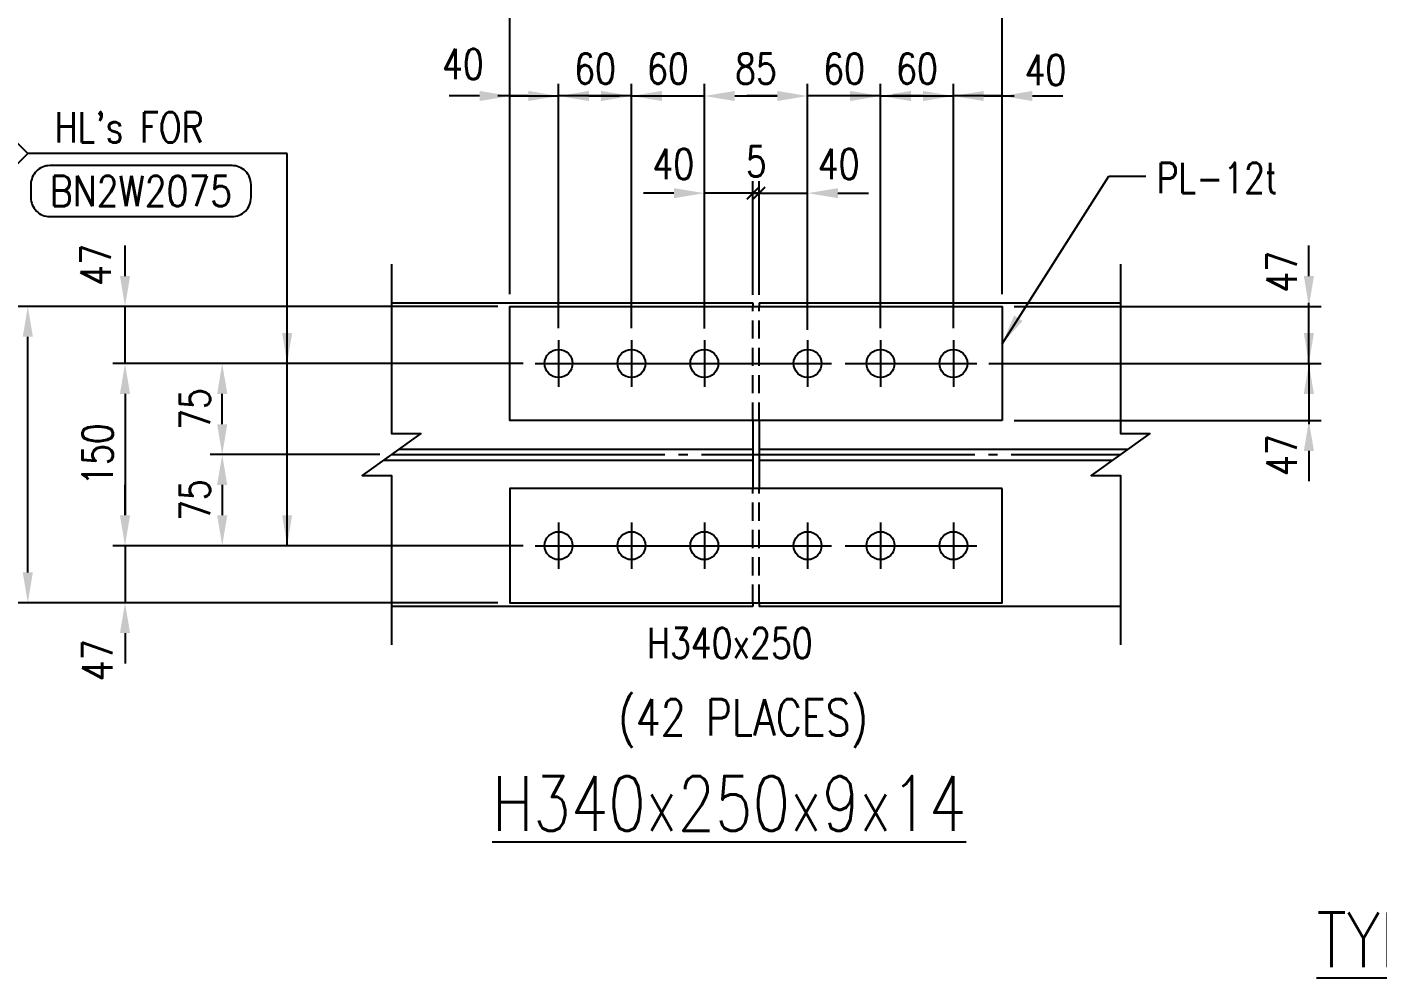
# Model space of a CAD drawing. Header units: millimetres. Extents: x 0 to 232280, y -26939 to 23794.
# Drawn here: x 75805 to 80253, y -13619 to -10487 of the extents above; entities that cross this region are included whole.
import ezdxf
from ezdxf.enums import TextEntityAlignment as Align

# ---------------------------------------------------------------- set-up
doc = ezdxf.new("R2010")
doc.units = ezdxf.units.MM
doc.header["$LTSCALE"] = 30
doc.linetypes.add('JNK-CENTER', pattern=[34, 30, -1.5, 1, -1.5])
doc.linetypes.add('JNK-HIDDEN', pattern=[3, 2, -1])
for name, color, linetype in [('CEN-R', 1, 'JNK-CENTER'), ('CON-G', 3, 'Continuous'), ('CON-W', 7, 'Continuous'), ('CON-Y', 2, 'Continuous'), ('Dim-W', 7, 'Continuous'), ('HID-Y', 2, 'JNK-HIDDEN'), ('STL-OBJT', 7, 'Continuous'), ('TXT-C', 4, 'Continuous'), ('TXTN-G', 3, 'Continuous')]:
    doc.layers.add(name, color=color, linetype=linetype)
doc.styles.add('SIMPLEX', font='simplex.shx', dxfattribs={"width": 0.8})
doc.dimstyles.new('DIM40', dxfattribs={"dimscale": 40, "dimtxt": 2.5, "dimasz": 2.5, "dimexe": 1, "dimexo": 1, "dimgap": 1, "dimtad": 1, "dimdec": 0, "dimdsep": 46, "dimtxsty": 'SIMPLEX', "dimcen": 0, "dimclrd": 7, "dimclre": 7, "dimclrt": 2, "dimadec": 1, "dimazin": 2, "dimtfac": 1, "dimtdec": 0, "dimtix": 1, "dimtmove": 2, "dimatfit": 2, "dimfxl": 1, "dimtolj": 1, "dimtzin": 0, "dimarcsym": 1})
doc.dimstyles.new('DIM40x4', dxfattribs={"dimscale": 40, "dimtxt": 2.5, "dimasz": 2.5, "dimexe": 1, "dimexo": 1, "dimgap": 1, "dimtad": 1, "dimdec": 1, "dimlfac": 0.25, "dimdsep": 46, "dimtxsty": 'SIMPLEX', "dimcen": 2.5, "dimclrd": 7, "dimclre": 7, "dimclrt": 2, "dimadec": 1, "dimazin": 2, "dimtfac": 1, "dimtdec": 1, "dimtmove": 2, "dimatfit": 3, "dimfxl": 1, "dimtfill": 1, "dimtolj": 1, "dimtzin": 0, "dimarcsym": 1})

# ---------------------------------------------------------------- blocks, each defined once
blk = doc.blocks.new('*D3002')
at = {"layer": 'DEFPOINTS', "color": 0, "transparency": 16777216}
for p in [(77555.2, -10714.2), (77395.2, -11407), (77555.2, -11458.3)]:
    blk.add_point(p, dxfattribs=at)
at = {"layer": 'Dim-W', "color": 7, "lineweight": -2, "transparency": 16777216}
for p, q in [((77395.2, -11367), (77395.2, -10674.2)), ((77555.2, -11418.3), (77555.2, -10674.2)), ((77295.2, -10714.2), (77195.2, -10714.2)), ((77395.2, -10714.2), (77555.2, -10714.2)), ((77655.2, -10714.2), (77755.2, -10714.2))]:
    blk.add_line(p, q, dxfattribs=at)
at = {"layer": 'Dim-W', "color": 7, "transparency": 16777216}
for points in [[(77295.2, -10697.5), (77295.2, -10730.8), (77395.2, -10714.2)], [(77655.2, -10697.5), (77655.2, -10730.8), (77555.2, -10714.2)]]:
    blk.add_solid(points, dxfattribs=at)
at = {"layer": 'Dim-W', "color": 2, "transparency": 16777216, "insert": (77240.2, -10609.1), "char_height": 100, "attachment_point": 5, "style": 'SIMPLEX', "bg_fill": 3, "box_fill_scale": 1.1, "bg_fill_color": 256, "bg_fill_true_color": 13158600, "bg_fill_transparency": 0}
blk.add_mtext('\\A1;40', dxfattribs=at)
blk = doc.blocks.new('*D3003')
at = {"layer": 'DEFPOINTS', "color": 0, "transparency": 16777216}
for p in [(77555.2, -10714.2), (77555.2, -11518.3), (77795.2, -11518.3)]:
    blk.add_point(p, dxfattribs=at)
at = {"layer": 'Dim-W', "color": 7, "lineweight": -2, "transparency": 16777216}
for p, q in [((77555.2, -11478.3), (77555.2, -10674.2)), ((77795.2, -11478.3), (77795.2, -10674.2)), ((77455.2, -10714.2), (77355.2, -10714.2)), ((77795.2, -10714.2), (77555.2, -10714.2)), ((77895.2, -10714.2), (77995.2, -10714.2))]:
    blk.add_line(p, q, dxfattribs=at)
at = {"layer": 'Dim-W', "color": 7, "transparency": 16777216}
for points in [[(77455.2, -10697.5), (77455.2, -10730.8), (77555.2, -10714.2)], [(77895.2, -10697.5), (77895.2, -10730.8), (77795.2, -10714.2)]]:
    blk.add_solid(points, dxfattribs=at)
at = {"layer": 'Dim-W', "color": 2, "transparency": 16777216, "insert": (77675.2, -10624.2), "char_height": 100, "attachment_point": 5, "style": 'SIMPLEX', "bg_fill": 3, "box_fill_scale": 1.1, "bg_fill_color": 256, "bg_fill_true_color": 13158600, "bg_fill_transparency": 0}
blk.add_mtext('\\A1;60', dxfattribs=at)
blk = doc.blocks.new('*D3004')
at = {"layer": 'DEFPOINTS', "color": 0, "transparency": 16777216}
for p in [(78035.2, -10714.2), (77795.2, -11518.3), (78035.2, -11518.3)]:
    blk.add_point(p, dxfattribs=at)
at = {"layer": 'Dim-W', "color": 7, "lineweight": -2, "transparency": 16777216}
for p, q in [((77795.2, -11478.3), (77795.2, -10674.2)), ((78035.2, -11478.3), (78035.2, -10674.2)), ((77695.2, -10714.2), (77595.2, -10714.2)), ((77795.2, -10714.2), (78035.2, -10714.2)), ((78135.2, -10714.2), (78235.2, -10714.2))]:
    blk.add_line(p, q, dxfattribs=at)
at = {"layer": 'Dim-W', "color": 7, "transparency": 16777216}
for points in [[(77695.2, -10697.5), (77695.2, -10730.8), (77795.2, -10714.2)], [(78135.2, -10697.5), (78135.2, -10730.8), (78035.2, -10714.2)]]:
    blk.add_solid(points, dxfattribs=at)
at = {"layer": 'Dim-W', "color": 2, "transparency": 16777216, "insert": (77915.2, -10624.2), "char_height": 100, "attachment_point": 5, "style": 'SIMPLEX', "bg_fill": 3, "box_fill_scale": 1.1, "bg_fill_color": 256, "bg_fill_true_color": 13158600, "bg_fill_transparency": 0}
blk.add_mtext('\\A1;60', dxfattribs=at)
blk = doc.blocks.new('*D3005')
at = {"layer": 'DEFPOINTS', "color": 0, "transparency": 16777216}
for p in [(78855.2, -10714.2), (79015.2, -11407), (78855.2, -11518.3)]:
    blk.add_point(p, dxfattribs=at)
at = {"layer": 'Dim-W', "color": 7, "lineweight": -2, "transparency": 16777216}
for p, q in [((78855.2, -11478.3), (78855.2, -10674.2)), ((79015.2, -11367), (79015.2, -10674.2)), ((78755.2, -10714.2), (78655.2, -10714.2)), ((79015.2, -10714.2), (78855.2, -10714.2)), ((79115.2, -10714.2), (79215.2, -10714.2))]:
    blk.add_line(p, q, dxfattribs=at)
at = {"layer": 'Dim-W', "color": 7, "transparency": 16777216}
blk.add_solid([(78755.2, -10697.5), (78755.2, -10730.8), (78855.2, -10714.2)], dxfattribs=at)
at = {"layer": 'Dim-W', "color": 2, "transparency": 16777216, "insert": (79158.2, -10628.5), "char_height": 100, "attachment_point": 5, "style": 'SIMPLEX', "bg_fill": 3, "box_fill_scale": 1.1, "bg_fill_color": 256, "bg_fill_true_color": 13158600, "bg_fill_transparency": 0}
blk.add_mtext('\\A1;40', dxfattribs=at)
at = {"layer": 'Dim-W', "color": 7, "transparency": 16777216}
blk.add_solid([(79115.2, -10697.5), (79115.2, -10730.8), (79015.2, -10714.2)], dxfattribs=at)
blk = doc.blocks.new('*D3006')
at = {"layer": 'DEFPOINTS', "color": 0, "transparency": 16777216}
for p in [(78375.2, -10714.2), (78035.2, -11518.3), (78375.2, -11518.3)]:
    blk.add_point(p, dxfattribs=at)
at = {"layer": 'Dim-W', "color": 7, "lineweight": -2, "transparency": 16777216}
for p, q in [((78035.2, -11478.3), (78035.2, -10674.2)), ((78375.2, -11478.3), (78375.2, -10674.2)), ((78135.2, -10714.2), (78275.2, -10714.2))]:
    blk.add_line(p, q, dxfattribs=at)
at = {"layer": 'Dim-W', "color": 7, "transparency": 16777216}
for points in [[(78135.2, -10697.5), (78135.2, -10730.8), (78035.2, -10714.2)], [(78275.2, -10697.5), (78275.2, -10730.8), (78375.2, -10714.2)]]:
    blk.add_solid(points, dxfattribs=at)
at = {"layer": 'Dim-W', "color": 2, "transparency": 16777216, "insert": (78205.2, -10624.2), "char_height": 100, "attachment_point": 5, "style": 'SIMPLEX', "bg_fill": 3, "box_fill_scale": 1.1, "bg_fill_color": 256, "bg_fill_true_color": 13158600, "bg_fill_transparency": 0}
blk.add_mtext('\\A1;85', dxfattribs=at)
blk = doc.blocks.new('*D3007')
at = {"layer": 'DEFPOINTS', "color": 0, "transparency": 16777216}
for p in [(79015.2, -10394.2), (77395.2, -11407), (79015.2, -11407)]:
    blk.add_point(p, dxfattribs=at)
at = {"layer": 'Dim-W', "color": 7, "lineweight": -2, "transparency": 16777216}
for p, q in [((77395.2, -11367), (77395.2, -10354.2)), ((79015.2, -11367), (79015.2, -10354.2)), ((77495.2, -10394.2), (78915.2, -10394.2))]:
    blk.add_line(p, q, dxfattribs=at)
at = {"layer": 'Dim-W', "color": 7, "transparency": 16777216}
for points in [[(77495.2, -10377.5), (77495.2, -10410.8), (77395.2, -10394.2)], [(78915.2, -10377.5), (78915.2, -10410.8), (79015.2, -10394.2)]]:
    blk.add_solid(points, dxfattribs=at)
at = {"layer": 'Dim-W', "color": 2, "transparency": 16777216, "insert": (78205.2, -10304.2), "char_height": 100, "attachment_point": 5, "style": 'SIMPLEX', "bg_fill": 3, "box_fill_scale": 1.1, "bg_fill_color": 256, "bg_fill_true_color": 13158600, "bg_fill_transparency": 0}
blk.add_mtext('\\A1;405', dxfattribs=at)
blk = doc.blocks.new('*D3008')
at = {"layer": 'DEFPOINTS', "color": 0, "transparency": 16777216}
for p in [(78855.2, -10714.2), (78615.2, -11518.3), (78855.2, -11518.3)]:
    blk.add_point(p, dxfattribs=at)
at = {"layer": 'Dim-W', "color": 7, "lineweight": -2, "transparency": 16777216}
for p, q in [((78615.2, -11478.3), (78615.2, -10674.2)), ((78855.2, -11478.3), (78855.2, -10674.2)), ((78515.2, -10714.2), (78415.2, -10714.2)), ((78615.2, -10714.2), (78855.2, -10714.2)), ((78955.2, -10714.2), (79055.2, -10714.2))]:
    blk.add_line(p, q, dxfattribs=at)
at = {"layer": 'Dim-W', "color": 7, "transparency": 16777216}
for points in [[(78515.2, -10697.5), (78515.2, -10730.8), (78615.2, -10714.2)], [(78955.2, -10697.5), (78955.2, -10730.8), (78855.2, -10714.2)]]:
    blk.add_solid(points, dxfattribs=at)
at = {"layer": 'Dim-W', "color": 2, "transparency": 16777216, "insert": (78735.2, -10624.2), "char_height": 100, "attachment_point": 5, "style": 'SIMPLEX', "bg_fill": 3, "box_fill_scale": 1.1, "bg_fill_color": 256, "bg_fill_true_color": 13158600, "bg_fill_transparency": 0}
blk.add_mtext('\\A1;60', dxfattribs=at)
blk = doc.blocks.new('*D3009')
at = {"layer": 'DEFPOINTS', "color": 0, "transparency": 16777216}
for p in [(78375.2, -10714.2), (78375.2, -11518.3), (78615.2, -11518.3)]:
    blk.add_point(p, dxfattribs=at)
at = {"layer": 'Dim-W', "color": 7, "lineweight": -2, "transparency": 16777216}
for p, q in [((78375.2, -11478.3), (78375.2, -10674.2)), ((78615.2, -11478.3), (78615.2, -10674.2)), ((78275.2, -10714.2), (78175.2, -10714.2)), ((78615.2, -10714.2), (78375.2, -10714.2)), ((78715.2, -10714.2), (78815.2, -10714.2))]:
    blk.add_line(p, q, dxfattribs=at)
at = {"layer": 'Dim-W', "color": 7, "transparency": 16777216}
for points in [[(78275.2, -10697.5), (78275.2, -10730.8), (78375.2, -10714.2)], [(78715.2, -10697.5), (78715.2, -10730.8), (78615.2, -10714.2)]]:
    blk.add_solid(points, dxfattribs=at)
at = {"layer": 'Dim-W', "color": 2, "transparency": 16777216, "insert": (78495.2, -10624.2), "char_height": 100, "attachment_point": 5, "style": 'SIMPLEX', "bg_fill": 3, "box_fill_scale": 1.1, "bg_fill_color": 256, "bg_fill_true_color": 13158600, "bg_fill_transparency": 0}
blk.add_mtext('\\A1;60', dxfattribs=at)
blk = doc.blocks.new('*D3010')
at = {"layer": 'DEFPOINTS', "color": 0, "transparency": 16777216}
for p in [(76127.8, -11407), (77395.2, -11407), (77478.5, -11595)]:
    blk.add_point(p, dxfattribs=at)
at = {"layer": 'Dim-W', "color": 7, "lineweight": -2, "transparency": 16777216}
for p, q in [((76127.8, -11307), (76127.8, -11207)), ((77355.2, -11407), (76087.8, -11407)), ((76127.8, -11595), (76127.8, -11407)), ((77438.5, -11595), (76087.8, -11595)), ((76127.8, -11695), (76127.8, -11795))]:
    blk.add_line(p, q, dxfattribs=at)
at = {"layer": 'Dim-W', "color": 7, "transparency": 16777216}
blk.add_solid([(76111.1, -11695), (76144.5, -11695), (76127.8, -11595)], dxfattribs=at)
at = {"layer": 'Dim-W', "color": 2, "transparency": 16777216, "insert": (76031.6, -11270.5), "char_height": 100, "attachment_point": 5, "rotation": 90, "style": 'SIMPLEX', "bg_fill": 3, "box_fill_scale": 1.1, "bg_fill_color": 256, "bg_fill_true_color": 13158600, "bg_fill_transparency": 0}
blk.add_mtext('\\A1;47', dxfattribs=at)
at = {"layer": 'Dim-W', "color": 7, "transparency": 16777216}
blk.add_solid([(76111.1, -11307), (76144.5, -11307), (76127.8, -11407)], dxfattribs=at)
blk = doc.blocks.new('*D3011')
at = {"layer": 'DEFPOINTS', "color": 0, "transparency": 16777216}
for p in [(77478.5, -11595), (76127.8, -12195), (77478.5, -12195)]:
    blk.add_point(p, dxfattribs=at)
at = {"layer": 'Dim-W', "color": 7, "lineweight": -2, "transparency": 16777216}
for p, q in [((77438.5, -11595), (76087.8, -11595)), ((76127.8, -11695), (76127.8, -12095)), ((77438.5, -12195), (76087.8, -12195))]:
    blk.add_line(p, q, dxfattribs=at)
at = {"layer": 'Dim-W', "color": 7, "transparency": 16777216}
for points in [[(76111.1, -11695), (76144.5, -11695), (76127.8, -11595)], [(76111.1, -12095), (76144.5, -12095), (76127.8, -12195)]]:
    blk.add_solid(points, dxfattribs=at)
at = {"layer": 'Dim-W', "color": 2, "transparency": 16777216, "insert": (76037.8, -11895), "char_height": 100, "attachment_point": 5, "rotation": 90, "style": 'SIMPLEX', "bg_fill": 3, "box_fill_scale": 1.1, "bg_fill_color": 256, "bg_fill_true_color": 13158600, "bg_fill_transparency": 0}
blk.add_mtext('\\A1;150', dxfattribs=at)
blk = doc.blocks.new('*D3012')
at = {"layer": 'DEFPOINTS', "color": 0, "transparency": 16777216}
for p in [(77478.5, -12195), (76127.8, -12383), (77395.2, -12383)]:
    blk.add_point(p, dxfattribs=at)
at = {"layer": 'Dim-W', "color": 7, "lineweight": -2, "transparency": 16777216}
for p, q in [((76127.8, -12095), (76127.8, -11995)), ((77438.5, -12195), (76087.8, -12195)), ((76127.8, -12195), (76127.8, -12383)), ((77355.2, -12383), (76087.8, -12383)), ((76127.8, -12483), (76127.8, -12583))]:
    blk.add_line(p, q, dxfattribs=at)
at = {"layer": 'Dim-W', "color": 7, "transparency": 16777216}
blk.add_solid([(76111.1, -12095), (76144.5, -12095), (76127.8, -12195)], dxfattribs=at)
at = {"layer": 'Dim-W', "color": 2, "transparency": 16777216, "insert": (76036.3, -12572.6), "char_height": 100, "attachment_point": 5, "rotation": 90, "style": 'SIMPLEX', "bg_fill": 3, "box_fill_scale": 1.1, "bg_fill_color": 256, "bg_fill_true_color": 13158600, "bg_fill_transparency": 0}
blk.add_mtext('\\A1;47', dxfattribs=at)
at = {"layer": 'Dim-W', "color": 7, "transparency": 16777216}
blk.add_solid([(76111.1, -12483), (76144.5, -12483), (76127.8, -12383)], dxfattribs=at)
blk = doc.blocks.new('*D3013')
at = {"layer": 'DEFPOINTS', "color": 0, "transparency": 16777216}
for p in [(76447.8, -11595), (77478.5, -11595), (77006.4, -11895)]:
    blk.add_point(p, dxfattribs=at)
at = {"layer": 'Dim-W', "color": 7, "lineweight": -2, "transparency": 16777216}
for p, q in [((77438.5, -11595), (76407.8, -11595)), ((76447.8, -11795), (76447.8, -11695)), ((76966.4, -11895), (76407.8, -11895))]:
    blk.add_line(p, q, dxfattribs=at)
at = {"layer": 'Dim-W', "color": 7, "transparency": 16777216}
for points in [[(76431.1, -11695), (76464.5, -11695), (76447.8, -11595)], [(76431.1, -11795), (76464.5, -11795), (76447.8, -11895)]]:
    blk.add_solid(points, dxfattribs=at)
at = {"layer": 'Dim-W', "color": 2, "transparency": 16777216, "insert": (76357.8, -11745), "char_height": 100, "attachment_point": 5, "rotation": 90, "style": 'SIMPLEX', "bg_fill": 3, "box_fill_scale": 1.1, "bg_fill_color": 256, "bg_fill_true_color": 13158600, "bg_fill_transparency": 0}
blk.add_mtext('\\A1;75', dxfattribs=at)
blk = doc.blocks.new('*D3014')
at = {"layer": 'DEFPOINTS', "color": 0, "transparency": 16777216}
for p in [(77006.4, -11895), (76447.8, -12195), (77478.5, -12195)]:
    blk.add_point(p, dxfattribs=at)
at = {"layer": 'Dim-W', "color": 7, "lineweight": -2, "transparency": 16777216}
for p, q in [((76966.4, -11895), (76407.8, -11895)), ((76447.8, -11995), (76447.8, -12095)), ((77438.5, -12195), (76407.8, -12195))]:
    blk.add_line(p, q, dxfattribs=at)
at = {"layer": 'Dim-W', "color": 7, "transparency": 16777216}
for points in [[(76431.1, -11995), (76464.5, -11995), (76447.8, -11895)], [(76431.1, -12095), (76464.5, -12095), (76447.8, -12195)]]:
    blk.add_solid(points, dxfattribs=at)
at = {"layer": 'Dim-W', "color": 2, "transparency": 16777216, "insert": (76357.8, -12045), "char_height": 100, "attachment_point": 5, "rotation": 90, "style": 'SIMPLEX', "bg_fill": 3, "box_fill_scale": 1.1, "bg_fill_color": 256, "bg_fill_true_color": 13158600, "bg_fill_transparency": 0}
blk.add_mtext('\\A1;75', dxfattribs=at)
blk = doc.blocks.new('*D3015')
at = {"layer": 'DEFPOINTS', "color": 0, "transparency": 16777216}
for p in [(75807.8, -11407), (77395.2, -11407), (77395.2, -12383)]:
    blk.add_point(p, dxfattribs=at)
at = {"layer": 'Dim-W', "color": 7, "lineweight": -2, "transparency": 16777216}
for p, q in [((77355.2, -11407), (75767.8, -11407)), ((75807.8, -12283), (75807.8, -11507)), ((77355.2, -12383), (75767.8, -12383))]:
    blk.add_line(p, q, dxfattribs=at)
at = {"layer": 'Dim-W', "color": 7, "transparency": 16777216}
for points in [[(75791.1, -11507), (75824.5, -11507), (75807.8, -11407)], [(75791.1, -12283), (75824.5, -12283), (75807.8, -12383)]]:
    blk.add_solid(points, dxfattribs=at)
at = {"layer": 'Dim-W', "color": 2, "transparency": 16777216, "insert": (75717.8, -11895), "char_height": 100, "attachment_point": 5, "rotation": 90, "style": 'SIMPLEX', "bg_fill": 3, "box_fill_scale": 1.1, "bg_fill_color": 256, "bg_fill_true_color": 13158600, "bg_fill_transparency": 0}
blk.add_mtext('\\A1;244', dxfattribs=at)
blk = doc.blocks.new('BOLTHOLE')
at = {"layer": 'CON-W'}
blk.add_line((25.7, 0), (9.9, 0), dxfattribs=at)
blk.add_lwpolyline([(0, 0), (4.95, 4.95), (9.9, 0), (4.95, -4.95)], close=True, dxfattribs=at)
at = {"layer": 'CON-Y', "style": 'SIMPLEX', "width": 0.8}
for s, p in [('%%C', (8.81, 3.12)), ("HL's FOR", (24.37, 0.9))]:
    blk.add_text(s, height=2.5, dxfattribs=at).set_placement(p, align=Align.RIGHT)
blk.add_attdef('4', text='', height=2.5, dxfattribs=at).set_placement((-0.69, 0.87), align=Align.RIGHT)
blk.add_attdef('22', text='', height=2.5, dxfattribs=at).set_placement((4.95, 0), align=Align.MIDDLE_CENTER)
blk = doc.blocks.new('boltmark')
at = {"layer": 'CON-Y'}
blk.add_lwpolyline([(0, -4.2), (15, -4.2, 0.414214), (16.56, -2.64), (16.56, -1.56, 0.414214), (15, 0), (0, 0, 0.414214), (-1.56, -1.56), (-1.56, -2.64, 0.414214)], format="xyb", close=True, dxfattribs=at)
at = {"layer": 'CON-G', "style": 'SIMPLEX', "width": 0.802523}
blk.add_attdef('BN2W1650', text='', height=2.5, dxfattribs=at).set_placement((0, -3.35), (15, -3.35), align=Align.FIT)
blk = doc.blocks.new('*D3016')
at = {"layer": 'DEFPOINTS', "color": 0, "transparency": 16777216}
for p in [(79015.2, -11407), (80025.5, -11407), (78931.8, -11595)]:
    blk.add_point(p, dxfattribs=at)
at = {"layer": 'Dim-W', "color": 7, "lineweight": -2, "transparency": 16777216}
for p, q in [((80025.5, -11307), (80025.5, -11207)), ((79055.2, -11407), (80065.5, -11407)), ((80025.5, -11595), (80025.5, -11407)), ((78971.8, -11595), (80065.5, -11595)), ((80025.5, -11695), (80025.5, -11795))]:
    blk.add_line(p, q, dxfattribs=at)
at = {"layer": 'Dim-W', "color": 7, "transparency": 16777216}
blk.add_solid([(80008.9, -11695), (80042.2, -11695), (80025.5, -11595)], dxfattribs=at)
at = {"layer": 'Dim-W', "color": 2, "transparency": 16777216, "insert": (79935.5, -11293.1), "char_height": 100, "attachment_point": 5, "rotation": 90, "style": 'SIMPLEX', "bg_fill": 3, "box_fill_scale": 1.1, "bg_fill_color": 256, "bg_fill_true_color": 13158600, "bg_fill_transparency": 0}
blk.add_mtext('\\A1;47', dxfattribs=at)
at = {"layer": 'Dim-W', "color": 7, "transparency": 16777216}
blk.add_solid([(80008.9, -11307), (80042.2, -11307), (80025.5, -11407)], dxfattribs=at)
blk = doc.blocks.new('*D3017')
at = {"layer": 'DEFPOINTS', "color": 0, "transparency": 16777216}
for p in [(78931.8, -11595), (79015.2, -11783), (80025.5, -11783)]:
    blk.add_point(p, dxfattribs=at)
at = {"layer": 'Dim-W', "color": 7, "lineweight": -2, "transparency": 16777216}
for p, q in [((80025.5, -11495), (80025.5, -11395)), ((78971.8, -11595), (80065.5, -11595)), ((80025.5, -11595), (80025.5, -11783)), ((79055.2, -11783), (80065.5, -11783)), ((80025.5, -11883), (80025.5, -11983))]:
    blk.add_line(p, q, dxfattribs=at)
at = {"layer": 'Dim-W', "color": 7, "transparency": 16777216}
blk.add_solid([(80008.9, -11495), (80042.2, -11495), (80025.5, -11595)], dxfattribs=at)
at = {"layer": 'Dim-W', "color": 2, "transparency": 16777216, "insert": (79935.5, -11896.9), "char_height": 100, "attachment_point": 5, "rotation": 90, "style": 'SIMPLEX', "bg_fill": 3, "box_fill_scale": 1.1, "bg_fill_color": 256, "bg_fill_true_color": 13158600, "bg_fill_transparency": 0}
blk.add_mtext('\\A1;47', dxfattribs=at)
at = {"layer": 'Dim-W', "color": 7, "transparency": 16777216}
blk.add_solid([(80008.9, -11883), (80042.2, -11883), (80025.5, -11783)], dxfattribs=at)
blk = doc.blocks.new('_ArchTick')
at = {"color": 0, "linetype": 'ByBlock', "const_width": 0.15}
blk.add_lwpolyline([(-0.5, -0.5), (0.5, 0.5)], dxfattribs=at)
blk = doc.blocks.new('*D2968')
at = {"layer": 'DEFPOINTS', "color": 0, "transparency": 16777216}
for p in [(78195.2, -11034.2), (78195.2, -11409), (78215.2, -11409)]:
    blk.add_point(p, dxfattribs=at)
at = {"layer": 'Dim-W', "color": 7, "lineweight": -2, "transparency": 16777216}
for p, q in [((78195.2, -11369), (78195.2, -10994.2)), ((78215.2, -11369), (78215.2, -10994.2)), ((78195.2, -11034.2), (78155.2, -11034.2)), ((78215.2, -11034.2), (78195.2, -11034.2)), ((78215.2, -11034.2), (78255.2, -11034.2))]:
    blk.add_line(p, q, dxfattribs=at)
at = {"layer": 'Dim-W', "color": 2, "transparency": 16777216, "insert": (78206.2, -10929.6), "char_height": 100, "attachment_point": 5, "style": 'SIMPLEX', "bg_fill": 3, "box_fill_scale": 1.1, "bg_fill_color": 256, "bg_fill_true_color": 13158600, "bg_fill_transparency": 0}
blk.add_mtext('\\A1;5', dxfattribs=at)
at = {"layer": 'Dim-W', "color": 7, "lineweight": -2, "transparency": 16777216, "xscale": 40, "yscale": 40, "zscale": 40}
blk.add_blockref('_ArchTick', (78195.2, -11034.2), dxfattribs=at)
at = {"layer": 'Dim-W', "color": 7, "lineweight": -2, "transparency": 16777216, "xscale": 40, "yscale": 40, "zscale": 40, "rotation": 180}
blk.add_blockref('_ArchTick', (78215.2, -11034.2), dxfattribs=at)
blk = doc.blocks.new('*D2969')
at = {"layer": 'DEFPOINTS', "color": 0, "transparency": 16777216}
for p in [(78215.2, -11034.2), (78375.2, -11034.2), (78375.2, -11524)]:
    blk.add_point(p, dxfattribs=at)
at = {"layer": 'Dim-W', "color": 7, "lineweight": -2, "transparency": 16777216}
for p, q in [((78375.2, -11484), (78375.2, -10994.2)), ((78215.2, -11034.2), (78115.2, -11034.2)), ((78215.2, -11034.2), (78375.2, -11034.2)), ((78475.2, -11034.2), (78575.2, -11034.2))]:
    blk.add_line(p, q, dxfattribs=at)
at = {"layer": 'Dim-W', "color": 2, "transparency": 16777216, "insert": (78477.3, -10938.3), "char_height": 100, "attachment_point": 5, "style": 'SIMPLEX', "bg_fill": 3, "box_fill_scale": 1.1, "bg_fill_color": 256, "bg_fill_true_color": 13158600, "bg_fill_transparency": 0}
blk.add_mtext('\\A1;40', dxfattribs=at)
at = {"layer": 'Dim-W', "color": 7, "transparency": 16777216}
blk.add_solid([(78475.2, -11017.5), (78475.2, -11050.8), (78375.2, -11034.2)], dxfattribs=at)
blk = doc.blocks.new('_None')
blk = doc.blocks.new('*D2970')
at = {"layer": 'DEFPOINTS', "color": 0, "transparency": 16777216}
for p in [(78035.2, -11034.2), (78195.2, -11034.2), (78035.2, -11520)]:
    blk.add_point(p, dxfattribs=at)
at = {"layer": 'Dim-W', "color": 7, "lineweight": -2, "transparency": 16777216}
for p, q in [((78035.2, -11480), (78035.2, -10994.2)), ((77935.2, -11034.2), (77835.2, -11034.2)), ((78195.2, -11034.2), (78035.2, -11034.2)), ((78195.2, -11034.2), (78295.2, -11034.2))]:
    blk.add_line(p, q, dxfattribs=at)
at = {"layer": 'Dim-W', "color": 2, "transparency": 16777216, "insert": (77933, -10938.3), "char_height": 100, "attachment_point": 5, "style": 'SIMPLEX', "bg_fill": 3, "box_fill_scale": 1.1, "bg_fill_color": 256, "bg_fill_true_color": 13158600, "bg_fill_transparency": 0}
blk.add_mtext('\\A1;40', dxfattribs=at)
at = {"layer": 'Dim-W', "color": 7, "transparency": 16777216}
blk.add_solid([(77935.2, -11017.5), (77935.2, -11050.8), (78035.2, -11034.2)], dxfattribs=at)

msp = doc.modelspace()

# ---------------------------------------------------------------- linework, layer by layer
at = {"layer": 'CEN-R'}
for p, q in [((77555.17, -11518.34), (77555.17, -11671.67)), ((77795.17, -11518.34), (77795.17, -11671.67)), ((78035.17, -11518.34), (78035.17, -11671.67)), ((78375.17, -11518.34), (78375.17, -11671.67)), ((78615.17, -11518.34), (78615.17, -11671.67)), ((78855.17, -11518.34), (78855.17, -11671.67)), ((77478.5, -11595), (78931.83, -11595)), ((77478.5, -11595), (77631.83, -11595)), ((77718.5, -11595), (77871.83, -11595)), ((77958.5, -11595), (78111.83, -11595)), ((78298.5, -11595), (78451.83, -11595)), ((78538.5, -11595), (78691.83, -11595)), ((78778.5, -11595), (78931.83, -11595)), ((77005.59, -11895), (79405.59, -11895)), ((77555.17, -12118.34), (77555.17, -12271.67)), ((77795.17, -12118.34), (77795.17, -12271.67)), ((78035.17, -12118.34), (78035.17, -12271.67)), ((78375.17, -12118.34), (78375.17, -12271.67)), ((78615.17, -12118.34), (78615.17, -12271.67)), ((78855.17, -12118.34), (78855.17, -12271.67)), ((77478.5, -12195), (78931.83, -12195)), ((77478.5, -12195), (77631.83, -12195)), ((77718.5, -12195), (77871.83, -12195)), ((77958.5, -12195), (78111.83, -12195)), ((78298.5, -12195), (78451.83, -12195)), ((78538.5, -12195), (78691.83, -12195)), ((78778.5, -12195), (78931.83, -12195))]:
    msp.add_line(p, q, dxfattribs=at)
at = {"layer": 'CON-G'}
for p, q in [((77005.59, -11395), (78195.17, -11395)), ((78195.17, -11395), (78195.17, -11407)), ((78215.17, -11395), (79405.59, -11395)), ((78215.17, -11395), (78215.17, -11407)), ((78195.17, -11783), (78195.17, -12007)), ((78215.17, -11783), (78215.17, -12007)), ((76980.39, -11913), (78195.17, -11913)), ((77030.79, -11877), (78195.17, -11877)), ((78215.17, -11877), (79430.79, -11877)), ((78215.17, -11913), (79380.39, -11913)), ((78195.17, -12395), (77005.59, -12395)), ((78195.17, -12383), (78195.17, -12395)), ((78215.17, -12383), (78215.17, -12395)), ((79405.59, -12395), (78215.17, -12395))]:
    msp.add_line(p, q, dxfattribs=at)
for points in [[(79015.17, -11783), (77395.17, -11783), (77395.17, -11407), (79015.17, -11407), (79015.17, -11783)], [(79015.17, -12007), (77395.17, -12007), (77395.17, -12383), (79015.17, -12383), (79015.17, -12007)]]:
    msp.add_lwpolyline(points, close=True, dxfattribs=at)
for centre in [(77555.17, -11595), (77795.17, -11595), (78035.17, -11595), (78375.17, -11595), (78615.17, -11595), (78855.17, -11595), (77555.17, -12195), (77795.17, -12195), (78035.17, -12195), (78375.17, -12195), (78615.17, -12195), (78855.17, -12195)]:
    msp.add_circle(centre, 46, dxfattribs=at)
at = {"layer": 'CON-W'}
for points in [[(77005.59, -11268.27), (77005.59, -11826.08), (77102.08, -11826.08), (76909.11, -11963.92), (77005.59, -11963.92), (77005.59, -12521.74)], [(79405.59, -11268.27), (79405.59, -11826.08), (79502.08, -11826.08), (79309.11, -11963.92), (79405.59, -11963.92), (79405.59, -12521.74)]]:
    msp.add_lwpolyline(points, dxfattribs=at)
at = {"layer": 'Dim-W'}
msp.add_line((76539.71, -10903.36), (76439.71, -10903.36), dxfattribs=at)
at = {"layer": 'HID-Y'}
for p, q in [((78195.17, -11783), (78195.17, -11407)), ((78215.17, -11783), (78215.17, -11407)), ((78195.17, -12383), (78195.17, -12007)), ((78215.17, -12383), (78215.17, -12007))]:
    msp.add_line(p, q, dxfattribs=at)

# ---------------------------------------------------------------- block references
at = {"xscale": 40, "yscale": 40, "zscale": 40}
msp.add_blockref('BOLTHOLE', (75411.84, -10903.36), dxfattribs=at).add_auto_attribs({'4': '12', '22': '22'})
ref = msp.add_blockref('boltmark', (75880.22, -10943.36), dxfattribs=dict(xscale=40, yscale=40, zscale=40))
ref.add_attrib('BN2W1650', 'BN2W2075', dxfattribs={"layer": 'CON-G', "height": 100, "style": 'SIMPLEX', "width": 0.782585}).set_placement((75880.22, -11077.35), (76480.21, -11077.35), align=Align.FIT)

# ---------------------------------------------------------------- texts
at = {"layer": 'CON-Y', "style": 'SIMPLEX', "width": 0.8}
for s, p in [('PL-12t', (79524.23, -11033.98)), ('H340x250', (77846.7, -12565.82))]:
    msp.add_text(s, height=100, dxfattribs=at).set_placement(p)
at = {"layer": 'TXT-C', "style": 'SIMPLEX', "width": 0.8}
for s, p in [('%%UH340x250x9x14', (78116.85, -13133.86)), ('%%UTYPICAL MOMENT CONNECTION TYPE.', (81819.2, -13582.6))]:
    msp.add_text(s, height=180, dxfattribs=at).set_placement(p, align=Align.CENTER)
at = {"layer": 'TXTN-G', "style": 'SIMPLEX', "width": 0.8}
msp.add_text('(42 PLACES)', height=120, dxfattribs=at).set_placement((78163.15, -12820.34), align=Align.CENTER)

# ---------------------------------------------------------------- next in the draw order: dimensions: what is measured, and where the dimension line sits
at = {"layer": 'Dim-W'}
dim = msp.add_linear_dim(base=(77555.17, -10714.17), p1=(77395.17, -11407), p2=(77555.17, -11458.34), dimstyle='DIM40x4', dxfattribs=at)
dim.commit()
dim.dimension.update_dxf_attribs({"geometry": '*D3002', "text_midpoint": (77240.2, -10609.07), "dimtype": 160})
dim = msp.add_linear_dim(base=(78855.17, -10714.17), p1=(79015.17, -11407), p2=(78855.17, -11518.34), angle=180, dimstyle='DIM40x4', dxfattribs=at)
dim.commit()
dim.dimension.update_dxf_attribs({"geometry": '*D3005', "text_midpoint": (79158.19, -10628.51), "dimtype": 160})

# ---------------------------------------------------------------- next in the draw order: dimensions: what is measured, and where the dimension line sits
dim = msp.add_linear_dim(base=(77555.17, -10714.17), p1=(77795.17, -11518.34), p2=(77555.17, -11518.34), angle=180, dimstyle='DIM40x4', dxfattribs=at)
dim.commit()
dim.dimension.update_dxf_attribs({"geometry": '*D3003', "text_midpoint": (77675.17, -10624.17)})

# ---------------------------------------------------------------- next in the draw order: dimensions: what is measured, and where the dimension line sits
dim = msp.add_linear_dim(base=(78035.17, -10714.17), p1=(77795.17, -11518.34), p2=(78035.17, -11518.34), dimstyle='DIM40x4', dxfattribs=at)
dim.commit()
dim.dimension.update_dxf_attribs({"geometry": '*D3004', "text_midpoint": (77915.17, -10624.17)})

# ---------------------------------------------------------------- next in the draw order: dimensions: what is measured, and where the dimension line sits
dim = msp.add_linear_dim(base=(78375.17, -10714.17), p1=(78035.17, -11518.34), p2=(78375.17, -11518.34), dimstyle='DIM40x4', dxfattribs=at)
dim.commit()
dim.dimension.update_dxf_attribs({"geometry": '*D3006', "text_midpoint": (78205.17, -10624.17)})

# ---------------------------------------------------------------- next in the draw order: dimensions: what is measured, and where the dimension line sits
dim = msp.add_linear_dim(base=(79015.17, -10394.17), p1=(77395.17, -11407), p2=(79015.17, -11407), dimstyle='DIM40x4', dxfattribs=at)
dim.commit()
dim.dimension.update_dxf_attribs({"geometry": '*D3007', "text_midpoint": (78205.17, -10304.17)})

# ---------------------------------------------------------------- next in the draw order: dimensions: what is measured, and where the dimension line sits
dim = msp.add_linear_dim(base=(78855.17, -10714.17), p1=(78615.17, -11518.34), p2=(78855.17, -11518.34), dimstyle='DIM40x4', dxfattribs=at)
dim.commit()
dim.dimension.update_dxf_attribs({"geometry": '*D3008', "text_midpoint": (78735.17, -10624.17)})
dim = msp.add_linear_dim(base=(76127.81, -11407), p1=(77478.5, -11595), p2=(77395.17, -11407), angle=90, dimstyle='DIM40x4', dxfattribs=at)
dim.commit()
dim.dimension.update_dxf_attribs({"geometry": '*D3010', "text_midpoint": (76031.65, -11270.54), "dimtype": 160})

# ---------------------------------------------------------------- next in the draw order: dimensions: what is measured, and where the dimension line sits
for base, p1, p2, angle, picture, middle in [((78375.17, -10714.17), (78615.17, -11518.34), (78375.17, -11518.34), 180, '*D3009', (78495.17, -10624.17)), ((76127.81, -12195), (77478.5, -11595), (77478.5, -12195), 270, '*D3011', (76037.81, -11895))]:
    dim = msp.add_linear_dim(base=base, p1=p1, p2=p2, angle=angle, dimstyle='DIM40x4', dxfattribs=at)
    dim.commit()
    dim.dimension.update_dxf_attribs({"geometry": picture, "text_midpoint": middle})
dim = msp.add_linear_dim(base=(80025.53, -11407), p1=(78931.83, -11595), p2=(79015.17, -11407), angle=90, dimstyle='DIM40x4', dxfattribs=at)
dim.commit()
dim.dimension.update_dxf_attribs({"geometry": '*D3016', "text_midpoint": (79935.53, -11293.1), "dimtype": 160})

# ---------------------------------------------------------------- next in the draw order: dimensions: what is measured, and where the dimension line sits
dim = msp.add_linear_dim(base=(78195.17, -11034.17), p1=(78215.17, -11408.98), p2=(78195.17, -11408.98), angle=180, dimstyle='DIM40x4', override={"dimasz": 1, "dimblk1": 'ArchTick', "dimblk2": 'ArchTick', "dimsah": 1}, dxfattribs=at)
dim.commit()
dim.dimension.update_dxf_attribs({"geometry": '*D2968', "text_midpoint": (78206.23, -10929.62), "dimtype": 160})
dim = msp.add_linear_dim(base=(76447.81, -11595), p1=(77006.42, -11895), p2=(77478.5, -11595), angle=90, dimstyle='DIM40x4', dxfattribs=at)
dim.commit()
dim.dimension.update_dxf_attribs({"geometry": '*D3013', "text_midpoint": (76357.81, -11745)})
dim = msp.add_linear_dim(base=(76127.81, -12383), p1=(77478.5, -12195), p2=(77395.17, -12383), angle=270, dimstyle='DIM40x4', dxfattribs=at)
dim.commit()
dim.dimension.update_dxf_attribs({"geometry": '*D3012', "text_midpoint": (76036.32, -12572.57), "dimtype": 160})

# ---------------------------------------------------------------- next in the draw order: leaders
at = {"layer": 'STL-OBJT'}
msp.add_leader([(79015.17, -11530.36), (79367.36, -10978.53), (79489.21, -10978.53)], dimstyle='DIM40', dxfattribs=at)

# ---------------------------------------------------------------- next in the draw order: dimensions: what is measured, and where the dimension line sits
at = {"layer": 'Dim-W'}
dim = msp.add_linear_dim(base=(78375.17, -11034.17), p1=(78215.17, -11034.17), p2=(78375.17, -11523.98), dimstyle='DIM40x4', override={"dimblk1": 'None', "dimsah": 1}, dxfattribs=at)
dim.commit()
dim.dimension.update_dxf_attribs({"geometry": '*D2969', "text_midpoint": (78477.34, -10938.29), "dimtype": 160})
dim = msp.add_linear_dim(base=(80025.53, -11783), p1=(78931.83, -11595), p2=(79015.17, -11783), angle=270, dimstyle='DIM40x4', dxfattribs=at)
dim.commit()
dim.dimension.update_dxf_attribs({"geometry": '*D3017', "text_midpoint": (79935.53, -11896.91), "dimtype": 160})
dim = msp.add_linear_dim(base=(76447.81, -12195), p1=(77006.42, -11895), p2=(77478.5, -12195), angle=270, dimstyle='DIM40x4', dxfattribs=at)
dim.commit()
dim.dimension.update_dxf_attribs({"geometry": '*D3014', "text_midpoint": (76357.81, -12045)})

# ---------------------------------------------------------------- next in the draw order: dimensions: what is measured, and where the dimension line sits
dim = msp.add_linear_dim(base=(78035.17, -11034.17), p1=(78195.17, -11034.17), p2=(78035.17, -11519.96), angle=180, dimstyle='DIM40x4', override={"dimblk1": 'None', "dimsah": 1}, dxfattribs=at)
dim.commit()
dim.dimension.update_dxf_attribs({"geometry": '*D2970', "text_midpoint": (77932.99, -10938.29), "dimtype": 160})
dim = msp.add_linear_dim(base=(75807.81, -11407), p1=(77395.17, -12383), p2=(77395.17, -11407), angle=90, dimstyle='DIM40x4', dxfattribs=at)
dim.commit()
dim.dimension.update_dxf_attribs({"geometry": '*D3015', "text_midpoint": (75717.81, -11895)})

# ---------------------------------------------------------------- next in the draw order: leaders
at = {"layer": 'STL-OBJT'}
for points in [[(76661.56, -12195), (76661.56, -10903.36), (76539.71, -10903.36)], [(76661.56, -11595), (76661.56, -10903.36), (76539.71, -10903.36)]]:
    msp.add_leader(points, dimstyle='DIM40', dxfattribs=at)

doc.saveas('drawing.dxf')
